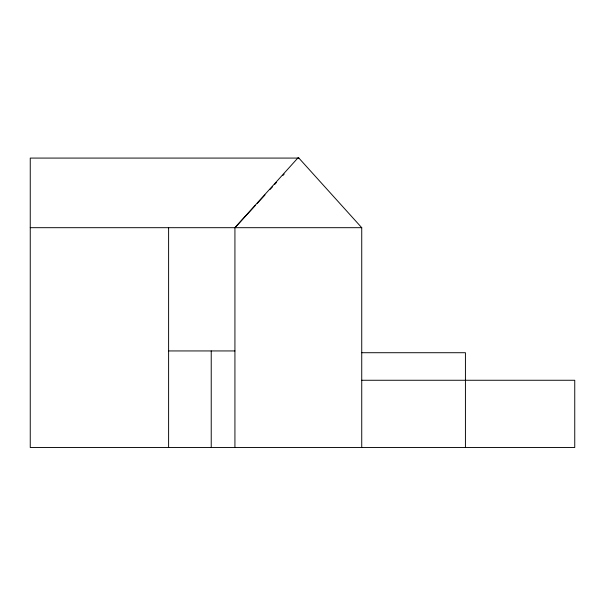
<?xml version="1.0" encoding="UTF-8"?>
<svg xmlns="http://www.w3.org/2000/svg" width="605" height="605" viewBox="0 0 605 605"><rect width="100%" height="100%" fill="white"/><g stroke="black" fill="none" stroke-linecap="round" stroke-linejoin="round"><path stroke-width="0.91" d="M234.929 447.518L234.929 227.684L298.333 157.482L361.737 227.684L361.737 447.518M234.929 227.684L255.393 205.413M257.314 203.325L264.982 194.969M270.102 189.403L272.658 186.62M274.572 184.533L276.493 182.445M282.89 175.48L284.168 174.089M298.87 158.079L30.25 158.079L30.25 447.518L574.75 447.518L574.75 380.265L361.737 380.265M30.25 227.684L361.737 227.684M168.606 350.938L234.929 350.938M361.737 352.715L465.427 352.715L465.427 447.518M211.228 350.938L211.228 447.518M168.606 227.684L168.606 447.518"/></g></svg>
